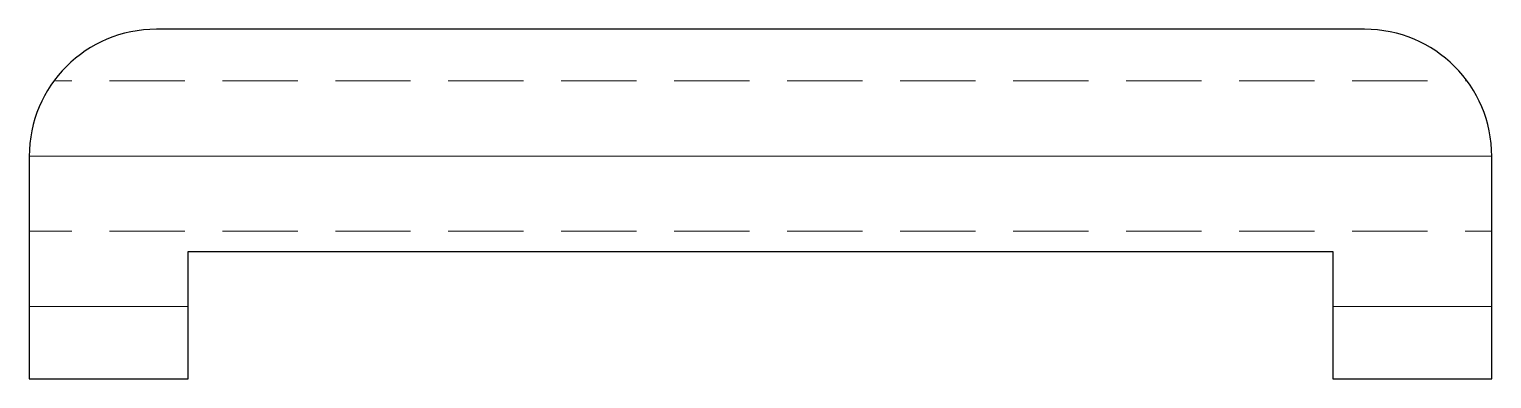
# Model space of a CAD drawing. Header units: metres. Extents: x -46 to 46, y -8 to 14.
import ezdxf

# ---------------------------------------------------------------- set-up
doc = ezdxf.new("R2010")
doc.units = ezdxf.units.M
doc.layers.add('A-DETL-GENF', color=92, linetype='Continuous', lineweight=18)

# ---------------------------------------------------------------- blocks, each defined once
blk = doc.blocks.new('42 MDF koplat - 22x92-1654467-00_0 Basismaterialen')
at = {"layer": 'A-DETL-GENF', "lineweight": 13}
h = blk.add_hatch(dxfattribs=at)
h.set_pattern_fill('FP_91', color=256, style=0, pattern_type=2)
h.set_pattern_definition([(0, (10804.317, 1825.404), (0, 9.476), []), (0, (10804.317, 1830.142), (0, 9.476), [4.738, -2.369])])
h.paths.add_polyline_path([(36, -8), (46, -8), (46, 6), (45.727, 8.071), (44.928, 10), (43.657, 11.657), (42, 12.928), (40.071, 13.727), (38, 14), (-38, 14), (-40.071, 13.727), (-42, 12.928), (-43.657, 11.657), (-44.928, 10), (-45.727, 8.071), (-46, 6), (-46, -8), (-36, -8), (-36, 0), (36, 0)])
at = {"layer": 'A-DETL-GENF', "lineweight": 25}
for p, q in [((0, 14), (-38, 14)), ((38, 14), (0, 14)), ((-46, 6), (-46, -8)), ((46, -8), (46, 6)), ((-36, 0), (0, 0)), ((0, 0), (36, 0)), ((36, 0), (36, -8)), ((-36, -8), (-36, 0)), ((-46, -8), (-36, -8)), ((36, -8), (46, -8))]:
    blk.add_line(p, q, dxfattribs=at)
for centre, start, end in [((-38, 6), 90, 180), ((38, 6), 360, 90)]:
    blk.add_arc(centre, 8, start, end, dxfattribs=at)

msp = doc.modelspace()

# ---------------------------------------------------------------- block references
msp.add_blockref('42 MDF koplat - 22x92-1654467-00_0 Basismaterialen', (0, 0))

doc.saveas('drawing.dxf')
